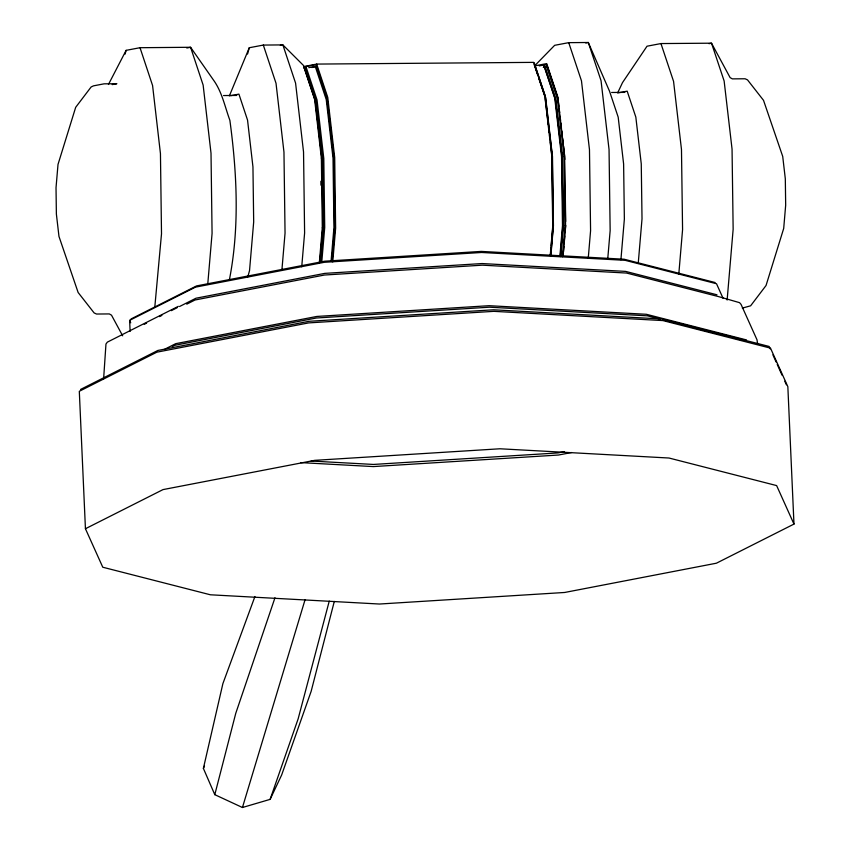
<?xml version="1.0" encoding="UTF-8"?>
<svg xmlns="http://www.w3.org/2000/svg" width="850" height="850" viewBox="0 0 850 850"><rect width="100%" height="100%" fill="white"/><g stroke="black" fill="none" stroke-linecap="round" stroke-linejoin="round"><path stroke-width="1.27" d="M103.626 378.771L105.963 344.038L107.366 342.125L178.319 306.34M207.729 284.474L212.075 233.378L211.012 153.202L203.139 85.085L190.581 47.281L140.016 47.706L126.119 50.352L108.449 84.479M281.945 269.546L285.047 233.134L283.964 152.107L276.016 83.268L263.319 45.071L249.273 47.738L229.362 95.922M301.729 266.773L304.608 232.974L303.535 151.948L295.577 83.109L282.88 44.901L263.319 45.071M319.281 263.426L322.309 227.736M319.866 262.289L322.862 227.067L321.959 159.077L315.286 101.309L303.673 66.438M320.716 262.427L323.723 227.131L322.809 158.982L316.126 101.086L305.447 68.956M321.789 261.864L324.721 227.471L323.797 158.525L317.029 99.949L306.234 67.447L303.843 67.894M331.064 261.311L333.944 227.513L333.03 158.291L326.23 99.493L315.382 66.853L311.791 67.543M331.755 261.577L334.645 227.641L333.721 158.121L326.899 99.067L316.009 66.289L308.773 67.66M332.116 261.067L334.932 228.023L333.997 157.633L327.091 97.835L316.062 64.653L303.864 66.969M332.754 261.938L335.633 228.151L334.698 157.462L327.76 97.41L316.678 64.079L304.428 66.417M550.279 255.021L552.713 226.429L551.746 155.752L544.776 95.699L533.651 62.369L316.678 64.079M550.375 255.935L550.938 249.411M551.268 245.501L551.82 238.967M552.043 236.364L552.713 228.523M550.747 255.372L553.212 226.302L552.256 155.911L545.307 96.114L534.236 62.932M550.896 255.669L553.435 225.781L552.489 156.559L545.657 97.761L534.767 65.121M559.906 256.02L562.487 225.59L561.542 156.644L554.731 98.069L543.894 65.567M560.288 256.615L562.955 225.239L562.02 157.091L555.294 99.195L544.574 67.065M561.053 256.477L563.709 225.165L562.774 157.165L556.07 99.407L545.371 67.352M562.626 256.743L565.293 225.292M563.008 256.254L565.579 226.026L564.623 156.049L557.717 96.592L546.709 63.601L534.554 65.907L554.657 45.316L568.735 42.649L588.306 42.5L609.514 91.184L618.184 117.151L623.613 163.944L624.367 219.024L620.914 259.749M563.486 251.823L563.933 246.542M564.379 241.273L564.825 236.002M565.165 232.05L565.728 225.462M588.264 258.017L590.58 230.711L589.475 149.685L581.474 80.846L568.735 42.649M607.718 259.176L610.151 230.573L609.046 149.536L601.046 80.707L588.306 42.5L585.746 42.989M638.222 263.479L642.016 218.864L641.261 163.848L635.832 117.109L627.183 91.162L617.621 92.979L622.487 82.641L647.02 46.208L660.949 43.562L711.524 43.191L730.118 77.616L732.328 78.869L745.099 78.774L747.522 79.889L763.513 100.321L782.712 156.411L785.315 178.808L785.676 205.169L783.7 228.438L766.041 285.504L750.614 305.819L742.326 308.082M678.789 274.21L682.571 229.659L681.477 149.483L673.561 81.366L660.949 43.562M727.133 300.039L733.146 229.288L732.052 149.111L724.136 80.994L711.524 43.191L708.996 43.679M334.294 601.449L311.153 691.316L281.626 775.041L270.119 799.372L242.441 807.5L214.795 794.665L203.384 768.389L222.891 683.612L254.926 596.53M214.795 794.665L235.769 713.299L274.986 597.752M329.248 601.12L298.169 718.76L270.119 799.372M125.109 54.092L126.119 50.352M154.806 307.052L161.511 233.803L160.448 153.627L152.575 85.51L140.016 47.706M247.562 54.039L249.273 47.738M229.458 279.48C239.657 227.216 236.991 172.89 229.872 120.307C225.091 107.291 222.349 93.234 214.529 81.547L190.581 47.281L186.788 48.004M247.817 276.888L249.539 270.555L253.683 221.946L252.949 166.876L247.541 120.084L238.914 94.116L230.562 95.699M305.044 599.781L242.441 807.5M203.384 768.389L204.478 766.073M131.017 318.962L196.573 285.908L324.774 261.184L481.27 251.409L624.123 259.218L715.062 282.508M130.124 331.426L129.636 320.354L195.5 287.141L324.328 262.299L481.578 252.482L625.122 260.323L716.508 283.73L723.053 298.254M144.245 324.307L146.593 323.127M159.534 316.604L161.883 315.414M171.296 310.664L177.172 307.7M179.531 306.521L195.999 298.212L324.817 273.371L482.067 263.553L625.621 271.394L716.996 294.801M186.766 304.151L195.043 299.986L324.434 275.028L482.386 265.168L626.567 273.052L718.356 296.554L739.564 302.664L741.062 304.396L756.999 339.777L757.605 343.623M80.591 389.428L157.866 350.455L309.007 321.311L493.499 309.793L661.916 318.994L769.122 346.449L770.196 348.851M165.059 349.031L175.706 343.666L316.837 316.444L489.111 305.692L646.383 314.288L746.491 339.926M172.263 346.524L174.601 345.344L316.381 317.996L489.451 307.201L647.445 315.828L660.174 319.09M85.436 528.732L163.019 489.6L314.734 460.339L499.938 448.779L669.003 458.022L776.624 485.584L793.974 524.089L716.391 563.21L564.666 592.471L379.461 604.031L210.396 594.787L102.776 567.226L85.436 528.732L79.305 391.287L156.889 352.166L308.614 322.904L493.808 311.344L662.872 320.578L770.504 348.139L787.844 386.644L793.974 524.089M564.496 451.669L557.982 452.922L373.49 464.44L311.164 461.04M571.508 452.529L558.546 455.026L373.341 466.586L300.698 462.612M280.33 45.39L282.88 44.901L303.535 65.514L314.511 98.515L321.385 158.238M112.157 84.618L116.875 83.725L104.093 83.831L93.5 85.85L91.12 86.987L75.682 107.323L58.013 164.411L56.026 187.669L56.376 214.041L58.969 236.438L78.136 292.506L94.116 312.917L96.528 314.033L109.31 313.926L111.509 315.169L122.666 335.814M539.272 65.886L546.518 64.515L557.441 97.282L564.357 156.984M543.617 66.693L547.198 66.013L558.004 98.398M543.309 67.426L546.869 66.746L557.611 98.951M223.561 95.551L236.725 95.444M611.617 92.48L624.782 92.384M662.724 319.749L666.538 320.726M669.088 321.374L676.727 323.329M679.278 323.978L686.917 325.943M689.456 326.591L693.281 327.569M695.821 328.217L709.824 331.808M712.374 332.456L720.014 334.411M722.553 335.07L726.378 336.047M732.742 337.673L742.932 340.287M772.905 354.843L776.135 362.036M777.219 364.427L782.074 375.222M784.784 381.214L786.399 384.806M129.636 320.354L130.719 322.777M534.183 64.568L537.827 75.491M538.634 77.913L544.712 96.124M558.301 100.991L558.907 106.186M559.204 108.779L559.661 112.668M560.107 116.556L560.564 120.445M560.862 123.037L561.468 128.233M561.765 130.826L562.222 134.714M562.679 138.603L563.125 142.492M563.582 146.391L564.028 150.28M564.336 152.873L564.825 159.407M545.264 98.653L545.881 103.902M546.189 106.526L546.646 110.468M546.943 113.093L547.559 118.341M547.857 120.966L548.324 124.897M548.622 127.521L549.238 132.77M549.536 135.405L549.992 139.336M550.301 141.961L550.906 147.209M551.214 149.834L551.831 155.083M565.293 193.758L565.675 221.499M564.304 156.326L565.25 225.813M552.064 162.956L552.638 204.935M321.374 157.972L322.309 227.949M320.875 181.241L320.928 185.183"/></g></svg>
